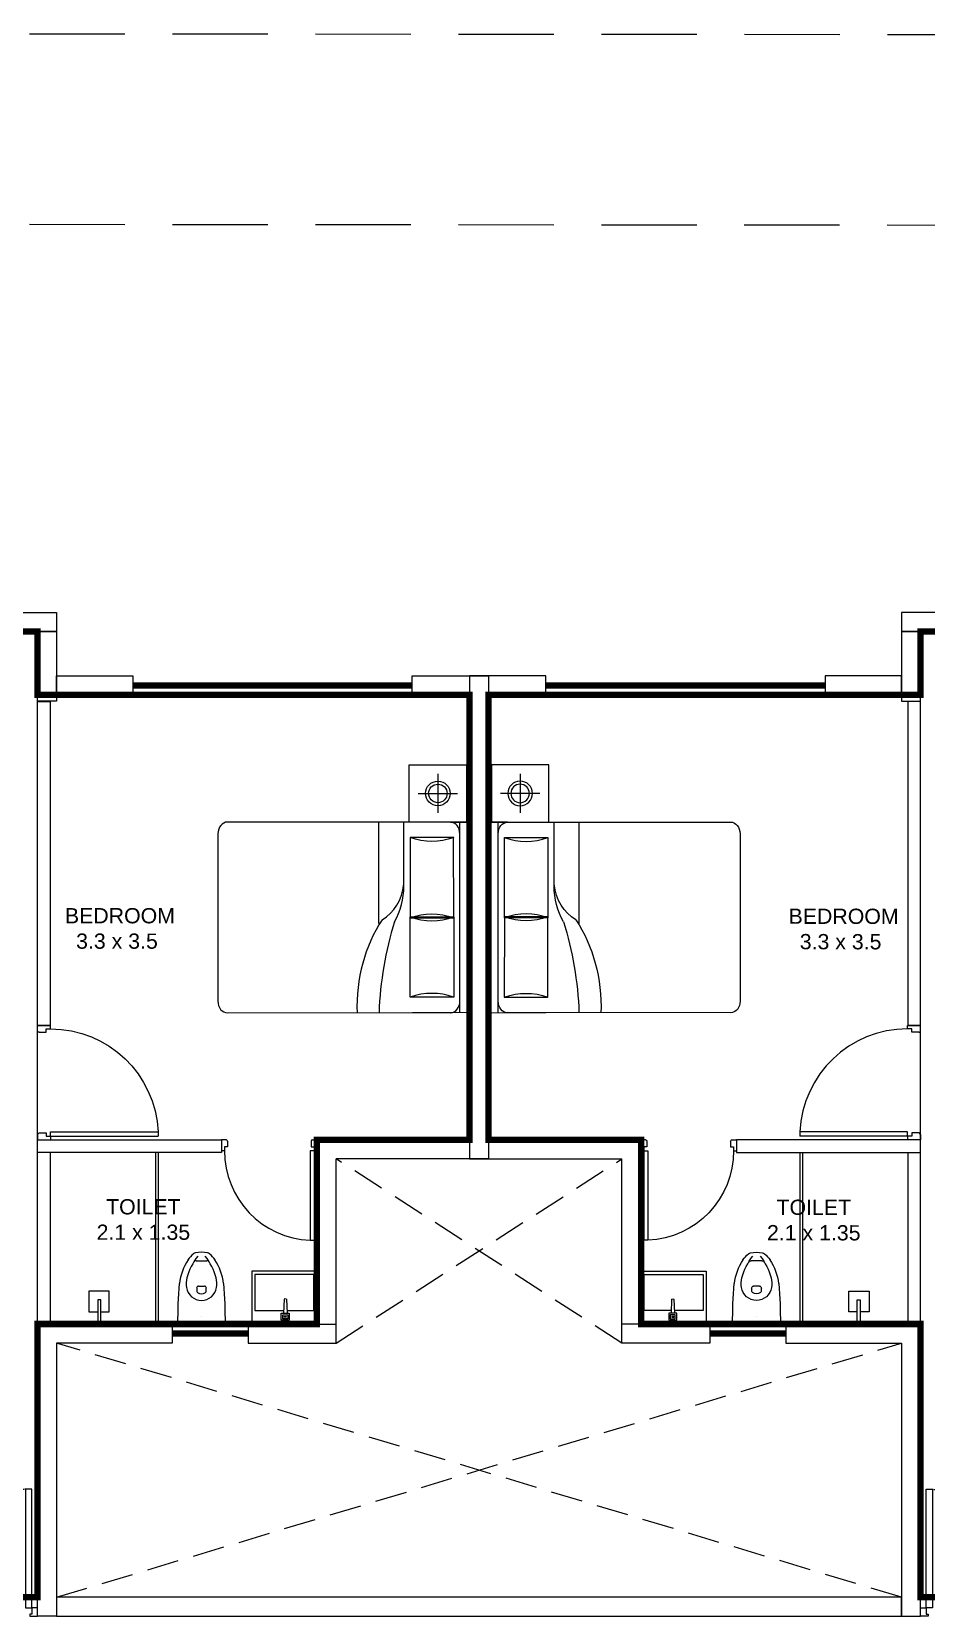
# Model space of a CAD drawing. Header units: inches. Extents: x 27644242 to 29761523, y -859349 to 216979.
# Drawn here: x 29085126 to 29092166, y -475293 to -462823 of the extents above; entities that cross this region are included whole.
import ezdxf

# ---------------------------------------------------------------- set-up
doc = ezdxf.new("R2010")
doc.units = ezdxf.units.IN
doc.header["$MEASUREMENT"] = 0
doc.set_wipeout_variables(frame=1)
for name, pattern in [('01-Xref Col Podium Lvl-1$0$HIDDEN', [0.375, 0.25, -0.125]), ('DASHED', [0.75, 0.5, -0.25]), ('DASHED2', [0.375, 0.25, -0.125]), ('HIDDEN', [0.375, 0.25, -0.125])]:
    doc.linetypes.add(name, pattern=pattern)
doc.layers.get('Defpoints').update_dxf_attribs({"color": 8})
for name, color, linetype, lineweight in [('AHC-A-DUCT', 14, 'HIDDEN', 5), ('DOOR', 4, 'Continuous', 0), ('DOORS', 1, 'Continuous', 9), ('FURN', 250, 'Continuous', 0), ('RVA Site Boundary', 17, 'Continuous', 15), ('WALL', 7, 'Continuous', 20), ('WINDOW', 162, 'Continuous', 13)]:
    doc.layers.add(name, color=color, linetype=linetype, lineweight=lineweight)
doc.layers.add('text', color=7, linetype='Continuous')
doc.styles.add('AMITS', font='arial.ttf')

# ---------------------------------------------------------------- blocks, each defined once
blk = doc.blocks.new('A$C3D5F2F58')
at = {"color": 0, "linetype": 'ByBlock'}
blk.add_wipeout([(188, 0), (-188, 0), (-185, -125), (-183, -194), (-179, -263), (-176, -302), (-170, -349), (-151, -415), (-144, -433), (-131, -459), (-112, -495), (-106, -504), (-86, -530), (-72, -545), (-64, -553), (-56, -558), (-41, -562), (-23, -564), (3, -565), (30, -563), (47, -561), (56, -558), (74, -543), (101, -511), (135, -451), (158, -392), (171, -340), (179, -260), (185, -136), (187, -46)], dxfattribs=at)
for p, q in [((-188, 0), (188, 0)), ((0, -63), (0, -63)), ((-38, -282), (-36, -255)), ((-24, -298), (24, -298)), ((36, -255), (38, -282)), ((-43, -497), (43, -497))]:
    blk.add_line(p, q, dxfattribs=at)
at = {"color": 0, "linetype": 'ByBlock', "extrusion": (0, 0, -1)}
for centre, major_axis, ratio, start_param, end_param in [((3903, 5), (4088, 164), 0.940247, 3.100232, 3.182953), ((-3903, 5), (-4088, 164), 0.940247, 3.100232, 3.182953), ((0, -305), (84.4, 84.4), 1, 4.07333, 6.922251), ((-27, -256), (6.03, 6.03), 1, 4.01894, 4.852375), ((0, -292), (-38.2, 38.2), 1, 0.139988, 1.430816), ((27, -256), (6.03, 6.03), 1, -0.139979, 0.693472), ((276, -258), (321, 321), 1, 3.353441, 3.79389), ((87, -319), (147, 147), 1, 3.705861, 4.079165), ((326, -246), (-323, 323), 1, 4.816657, 5.23508), ((-24, -284), (10, 10), 1, 2.356198, 4.018929), ((24, -284), (-10, 10), 1, 2.264265, 3.926995), ((-326, -246), (-323, 323), 1, 2.618909, 3.037332), ((-276, -258), (-321, 321), 1, 2.489302, 2.929752), ((-87, -319), (-147, 147), 1, 2.204028, 2.577331), ((-43, -474), (16.1, 16.1), 1, 2.356198, 3.387836), ((43, -474), (16.1, 16.1), 1, 1.324559, 2.356198), ((119, -350), (193, 193), 1, 3.092098, 3.328462), ((-41, -527), (24.1, 24.1), 1, 2.528301, 3.092099), ((0, -292), (-193, 193), 1, 3.75489, 4.099099), ((41, -527), (24.1, 24.1), 1, 1.620298, 2.184095), ((-119, -350), (193, 193), 1, 1.383935, 1.620298)]:
    blk.add_ellipse(centre, major_axis=major_axis, ratio=ratio, start_param=start_param, end_param=end_param, dxfattribs=at)
blk = doc.blocks.new('A$C3E645E75')
at = {"extrusion": (0, 0, -1), "zscale": -0.9999999999999998, "rotation": 179.9999999999989}
blk.add_blockref('A$C3D5F2F58', (0, 0), dxfattribs=at)
blk = doc.blocks.new('A$C3C731254-flat-1')
at = {"layer": 'FURN'}
for p, q in [((-77430, -2820), (-77431, -2802)), ((-77430, -2802), (-77318, -2797)), ((-77430, -2820), (-77318, -2825))]:
    blk.add_line(p, q, dxfattribs=at)
for points in [[(-77233, -3061), (-77648, -3061), (-77648, -2547), (-77233, -2547)], [(-77263, -2843), (-77263, -2778), (-77318, -2778), (-77318, -2843)], [(-77275, -2831), (-77275, -2791), (-77306, -2791), (-77306, -2831)], [(-77287, -2819), (-77287, -2803), (-77293, -2803), (-77293, -2819)]]:
    blk.add_lwpolyline(points, close=True, dxfattribs=at)
blk.add_lwpolyline([(-77339, -2824), (-77339, -3036), (-77623, -3036), (-77623, -2572), (-77339, -2572), (-77339, -2798)], dxfattribs=at)
blk = doc.blocks.new('A$C3A956F37-flat-1')
at = {"layer": 'FURN'}
blk.add_line((-168, 90), (0, 90), dxfattribs=at)
for points in [[(-97, 67), (-97, 0), (-259, 0), (-259, 161), (-97, 161), (-97, 90)], [(0, 67), (-191, 67), (-191, 90), (-168, 90)]]:
    blk.add_lwpolyline(points, dxfattribs=at)
blk = doc.blocks.new('A$C6E20521E-flat-1-flatten-1')
at = {"layer": 'DOORS', "color": 251}
for p, q in [((-63, 103), (-63, 949)), ((-63, 949), (-27, 949)), ((-27, 103), (-27, 949)), ((-900, 0), (-900, 103)), ((-873, 103), (-900, 103)), ((0, 0), (-900, 0)), ((-873, 67), (-873, 103)), ((-846, 67), (-873, 67)), ((-846, 13), (-846, 67)), ((-27, 103), (-63, 103)), ((-54, 13), (-54, 67)), ((-54, 67), (-27, 67)), ((-27, 103), (0, 103)), ((-27, 67), (-27, 103)), ((0, 0), (0, 103)), ((-859, 0), (-900, 0)), ((-40, 0), (0, 0))]:
    blk.add_line(p, q, dxfattribs=at)
at = {"layer": 'DOORS', "color": 251, "extrusion": (0, 0, -1)}
for centre, major_axis, start_param, end_param in [((-27, 103), (-729, -429), 0.531535, 2.059765), ((-859, 13), (-11.7, -6.7), 3.665191, 5.235988), ((-40, 13), (-11.7, -6.7), 5.235988, 6.806784)]:
    blk.add_ellipse(centre, major_axis=major_axis, ratio=1, start_param=start_param, end_param=end_param, dxfattribs=at)
blk = doc.blocks.new('DOOR_750')
at = {"layer": 'DOOR'}
for points in [[(-70, 50), (-32.5, 50), (-32.5, 750), (-70, 750)], [(-750, 50), (-717.5, 50), (-717.5, 12.5), (-705, 12.5), (-705, 0), (-750, 0)], [(0, 50), (-32.5, 50), (-32.5, 12.5), (-45, 12.5), (-45, 0), (0, 0)]]:
    blk.add_lwpolyline(points, close=True, dxfattribs=at)
at = {"layer": 'DOOR', "linetype": 'DASHED', "ltscale": 10}
blk.add_arc((-2.4, 38), 715.2, 95.4221, 179.04025, dxfattribs=at)
blk = doc.blocks.new('A$C700F438C')
at = {"layer": 'FURN', "color": 8, "extrusion": (-6.65399e-08, 5.27913e-08, 1)}
for p, q in [((0.073, 1.5, 0), (1.83, 1.5, 0)), ((1.98, 1.5, 0), (1.53, 1.5, 0)), ((1.98, 1.5, 0), (1.53, 1.5, 0)), ((1.98, 1.5, 0), (1.53, 1.5, 0)), ((1.904, 1.5, 0), (1.904, 0, 0)), ((0, 0.091, 0), (0, 1.409, 0)), ((1.855, 1.378, 0), (1.512, 1.378, 0)), ((1.512, 1.378, 0), (1.512, 0.747, 0)), ((1.855, 0.747, 0), (1.855, 1.378, 0)), ((1.267, 0.799, 0), (1.267, 0, 0)), ((1.512, 0.122, 0), (1.512, 0.754, 0)), ((1.512, 0.754, 0), (1.855, 0.754, 0)), ((1.855, 0.754, 0), (1.855, 0.122, 0)), ((1.512, 0.747, 0), (1.855, 0.747, 0)), ((1.463, 0.503, 0), (1.463, 0, 0)), ((1.83, 0, 0), (0.074, 0, 0)), ((1.855, 0.122, 0), (1.512, 0.122, 0)), ((1.904, 0, 0), (1.98, 0, 0))]:
    blk.add_line(p, q, dxfattribs=at)
at = {"layer": 'FURN', "linetype": 'Continuous', "lineweight": 0, "extrusion": (-6.65399e-08, 5.27913e-08, 1)}
blk.add_line((1.83, 0, 0), (1.917, 0, 0), dxfattribs=at)
at = {"layer": 'FURN', "color": 8, "extrusion": (6.65399e-08, -5.27913e-08, -1)}
for centre, major_axis, ratio, start_param, end_param in [((0.073, 1.409, 0), (0, -0.0914, 0), 0.803207, 1.570796, 3.141593), ((1.959, 1.454, 0), (0, -1.077, 0), 0.803207, 0.880587, 1.613256), ((3.067, 1.603, 0), (0, -2.243, 0), 0.803207, 1.197175, 1.525138), ((1.83, 1.409, 0), (0, -0.0914, 0), 0.803207, 3.141593, 4.712389), ((1.683, 2.11, 0), (0, -0.762, 0), 0.803207, -0.283794, 0.283794), ((0.669, 0.085, 0), (-0.705, -0.615, 0), 0.604617, 2.952061, 3.536756), ((-0.032, 0.19, 0), (-1.467, -0.494, 0), 0.581007, 3.019706, 3.343381), ((1.684, 0.015, 0), (0, -0.762, 0), 0.803207, 2.857799, 3.425387), ((0.074, 0.091, 0), (0, -0.0914, 0), 0.803207, 0, 1.570796), ((1.83, 0.092, 0), (0, -0.0914, 0), 0.803207, -1.570796, 0)]:
    blk.add_ellipse(centre, major_axis=major_axis, ratio=ratio, start_param=start_param, end_param=end_param, dxfattribs=at)
at = {"layer": 'FURN', "color": 8, "extrusion": (-6.65399e-08, 5.27913e-08, 1)}
for centre, start_param, end_param in [((1.683, 1.485, 0), -0.283794, 0.283794), ((1.684, -0.61, 0), 2.857799, 3.425387)]:
    blk.add_ellipse(centre, major_axis=(0, -0.762, 0), ratio=0.803207, start_param=start_param, end_param=end_param, dxfattribs=at)
blk = doc.blocks.new('BEDROOM')
at = {"layer": 'FURN', "linetype": 'Continuous', "extrusion": (-5.00305e-08, -8.66553e-08, 1)}
for p, q in [((1066, 501, 0), (1066, 193, 0)), ((912, 347, 0), (1220, 347, 0))]:
    blk.add_line(p, q, dxfattribs=at)
at = {"layer": 'FURN', "ltscale": 500}
blk.add_line((1315, 122, 0), (1315, -1378, 0), dxfattribs=at)
at = {"layer": 'FURN', "ltscale": 0.05, "extrusion": (-5.00305e-08, -8.66553e-08, 1), "elevation": 0}
blk.add_lwpolyline([(1291, 122), (841, 122), (841, 572), (1291, 572)], close=True, dxfattribs=at)
at = {"layer": 'FURN', "linetype": 'Continuous', "extrusion": (-5.00305e-08, -8.66553e-08, 1)}
for radius in [97, 72.8]:
    blk.add_circle((1066, 347, 0), radius, dxfattribs=at)
at = {"layer": 'FURN', "extrusion": (-3.01072e-07, 1.30707e-07, 1), "xscale": -1000.000000000015, "yscale": 1000.000000000015, "zscale": 1000.000000000007, "rotation": 180.0236273616612}
blk.add_blockref('A$C700F438C', (-665, 121, 0), dxfattribs=at)
blk = doc.blocks.new('A$C65A37FE3-flat-1-flatten-1')
at = {"layer": 'DOOR', "color": 252, "true_color": 0x939598}
for p, q in [((34, 0), (0, 0)), ((0, 0), (0, -86)), ((23, -86), (0, -86)), ((45, -56), (23, -56)), ((23, -56), (23, -86)), ((23, -86), (53, -86)), ((23, -86), (23, -791)), ((45, -11), (45, -56)), ((53, -86), (53, -791)), ((705, -11), (705, -56)), ((705, -56), (728, -56)), ((716, 0), (750, 0)), ((728, -56), (728, -86)), ((728, -86), (750, -86)), ((750, 0), (750, -86)), ((53, -791), (23, -791))]:
    blk.add_line(p, q, dxfattribs=at)
at = {"layer": 'DOOR', "color": 252, "extrusion": (0, 0, -1)}
for centre, major_axis, start_param, end_param in [((34, -11), (-9.71, -5.68), 2.09983, 3.670626), ((23, -86), (-611, -353), 3.665191, 5.193422), ((716, -11), (-9.71, -5.68), 0.529033, 2.09983)]:
    blk.add_ellipse(centre, major_axis=major_axis, ratio=1, start_param=start_param, end_param=end_param, dxfattribs=at)

msp = doc.modelspace()

# ---------------------------------------------------------------- linework, layer by layer
at = {"layer": 'AHC-A-DUCT', "linetype": 'DASHED2', "ltscale": 1000}
for p, q in [((29089771.3, -473142.7), (29087520.8, -471692.5)), ((29087520.8, -473142.7), (29089771.3, -471692.5)), ((29085321.1, -475142.7), (29091971, -473142.7)), ((29091971, -475142.7), (29085321.1, -473142.7))]:
    msp.add_line(p, q, dxfattribs=at)
at = {"layer": 'FURN', "ltscale": 500}
for p, q in [((29086100.7, -471642.7), (29086100.7, -472992.8)), ((29086120.7, -471642.7), (29086120.7, -472992.8)), ((29091171.4, -471642.7), (29091171.4, -472992.8)), ((29091191.4, -471642.7), (29091191.4, -472992.8))]:
    msp.add_line(p, q, dxfattribs=at)
at = {"layer": 'RVA Site Boundary', "color": 252, "linetype": '01-Xref Col Podium Lvl-1$0$HIDDEN', "ltscale": 3000}
for points in [[(29057295.9, -462823.5), (29071609.8, -462828.8), (29095861, -462847.7), (29115999.3, -462931.9), (29117605.6, -469280.1), (29117682.2, -469606.7)], [(29057297.8, -464323.5), (29071608.9, -464328.8), (29095857.3, -464347.7), (29114830.3, -464427), (29116148.2, -469635.5), (29116221.9, -469949.5)]]:
    msp.add_lwpolyline(points, dxfattribs=at)
at = {"layer": 'WALL', "ltscale": 500}
for p, q in [((29088121.1, -467892.8, 0), (29088721.1, -467892.8, 0)), ((29088121.1, -468042.8, 0), (29088121.1, -467892.8, 0)), ((29089170.9, -467892.8, 0), (29088571, -467892.8, 0)), ((29088571, -467892.8), (29088571, -471692.5)), ((29088721.1, -467892.8), (29088721.1, -471692.5)), ((29089171, -468042.8, 0), (29089170.9, -467892.8, 0)), ((29088121.1, -468042.8, 0), (29088571.1, -468042.8, 0)), ((29088571.1, -468042.8), (29088571.1, -471542.7)), ((29089171, -468042.8, 0), (29088721, -468042.8, 0)), ((29088721, -468042.8), (29088721, -471542.7)), ((29088571.1, -471542.7), (29087370.8, -471542.7)), ((29087370.8, -472992.7), (29087370.8, -471542.7)), ((29088721, -471542.7), (29089921.3, -471542.7)), ((29089921.3, -472992.7), (29089921.3, -471542.7)), ((29087520.8, -473142.7), (29087520.8, -471692.5)), ((29088721.1, -471692.5), (29087520.8, -471692.5)), ((29088571, -471692.5), (29089771.3, -471692.5)), ((29089771.3, -473142.7), (29089771.3, -471692.5)), ((29086830.6, -472992.7), (29086830.6, -473142.7)), ((29086830.6, -472992.7), (29087520.8, -472992.7)), ((29090461.4, -472992.7), (29089771.3, -472992.7)), ((29090461.4, -472992.7), (29090461.4, -473142.7)), ((29086230.6, -473142.7), (29085321.1, -473142.7)), ((29086830.6, -473142.7), (29087520.8, -473142.7)), ((29090461.4, -473142.7), (29089771.3, -473142.7)), ((29091061.4, -473142.7), (29091971, -473142.7))]:
    msp.add_line(p, q, dxfattribs=at)
at = {"layer": 'WALL', "color": 7, "ltscale": 500}
for points in [[(29085321.1, -467392.7), (29085321, -467542.7), (29084546.1, -467542.7), (29084546.1, -467392.7)], [(29091971, -467392.7), (29091971.1, -467542.7), (29092746, -467542.7), (29092746, -467392.7)], [(29085171.1, -467542.7), (29085321.1, -467542.7), (29085321.4, -468092.8), (29085171.4, -468092.8)], [(29092121, -467542.7), (29091971, -467542.7), (29091970.7, -468092.8), (29092120.7, -468092.8)], [(29085921.1, -467893), (29085921.1, -468043), (29085321.3, -468042.7), (29085321.3, -467892.7)], [(29091370.9, -467893), (29091371, -468043), (29091970.8, -468042.7), (29091970.8, -467892.7)]]:
    msp.add_lwpolyline(points, close=True, dxfattribs=at)
for points in [[(29085171.1, -470642.7), (29085171.1, -468092.9), (29085271.1, -468092.9), (29085271.1, -470642.7), (29085170.6, -470642.7)], [(29092121, -470642.7), (29092121, -468092.9), (29092021, -468092.9), (29092021, -470642.7), (29092121.4, -470642.7)], [(29085321.1, -473142.7), (29085321.1, -475292.7), (29085171.1, -475292.7), (29085171.1, -471542.7)], [(29091971, -473142.7), (29091971, -475292.7), (29092121, -475292.7), (29092121, -471542.7)], [(29085271.1, -471642.7), (29085271.1, -472992.7)], [(29092021, -471642.7), (29092021, -472992.7)]]:
    msp.add_lwpolyline(points, dxfattribs=at)
at = {"layer": 'WALL', "ltscale": 500}
for points in [[(29085171.1, -471542.7), (29086620.5, -471542.7), (29086620.5, -471642.7), (29085171.1, -471642.7)], [(29092121, -471542.7), (29090671.6, -471542.7), (29090671.6, -471642.7), (29092121, -471642.7)]]:
    msp.add_lwpolyline(points, dxfattribs=at)
msp.add_lwpolyline([(29085321.1, -475292.7), (29091971, -475292.8), (29091971, -475142.8), (29085321.1, -475142.7)], close=True, dxfattribs=at)
at = {"layer": 'WINDOW', "ltscale": 500, "const_width": 50, "elevation": 0}
for points in [[(29085921.1, -467968), (29088121.1, -467968.6)], [(29091371, -467968), (29089171, -467968.6)]]:
    msp.add_lwpolyline(points, dxfattribs=at)

# ---------------------------------------------------------------- block references
at = {"xscale": -1, "rotation": 90.00000000000875}
for name, p in [('A$C3C731254-flat-1', (29084310.2, -550226)), ('A$C3A956F37-flat-1', (29085736.8, -472992.8))]:
    msp.add_blockref(name, p, dxfattribs=at)
at = {"rotation": 269.9999999999912}
for name, p in [('A$C3C731254-flat-1', (29092981.9, -550226)), ('A$C3A956F37-flat-1', (29091555.3, -472992.8))]:
    msp.add_blockref(name, p, dxfattribs=at)
at = {"layer": 'DOOR', "yscale": 1.333333977559269, "zscale": 1.333333977559269}
for p, xscale in [((29085171.1, -475292.7), 1.333333977559269), ((29092121, -475292.7), -1.333333977559269)]:
    msp.add_blockref('DOOR_750', p, dxfattribs=dict(at, xscale=xscale))
at = {"layer": 'FURN', "ltscale": 500}
msp.add_blockref('BEDROOM', (29087256.4, -469164.5, 0), dxfattribs=at)
at = {"layer": 'FURN', "ltscale": 500, "xscale": -1}
msp.add_blockref('BEDROOM', (29090035.7, -469164.5, 0), dxfattribs=at)
at = {"layer": 'FURN', "rotation": 359.9997802697438}
msp.add_blockref('A$C3E645E75', (29086462.4, -472992.7), dxfattribs=at)
at = {"layer": 'FURN', "extrusion": (0, 0, -1), "zscale": -1, "rotation": 359.9997802697439}
msp.add_blockref('A$C3E645E75', (-29090829.7, -472992.7), dxfattribs=at)
at = {"layer": 'WALL', "ltscale": 500, "rotation": 270.0000000000007}
msp.add_blockref('A$C6E20521E-flat-1-flatten-1', (29085172.4, -471542.7), dxfattribs=at)
at = {"layer": 'WALL', "ltscale": 500, "xscale": -1, "rotation": 89.9999999999992}
msp.add_blockref('A$C6E20521E-flat-1-flatten-1', (29092119.7, -471542.7), dxfattribs=at)
at = {"layer": 'WALL', "ltscale": 500, "xscale": -1}
msp.add_blockref('A$C65A37FE3-flat-1-flatten-1', (29087370.8, -471542.7), dxfattribs=at)
at = {"layer": 'WALL', "ltscale": 500}
msp.add_blockref('A$C65A37FE3-flat-1-flatten-1', (29089921.3, -471542.7), dxfattribs=at)

# ---------------------------------------------------------------- texts
at = {"layer": 'text', "ltscale": 100, "char_height": 120, "width": 1715.235, "attachment_point": 9, "style": 'AMITS'}
for s, insert in [('\\pxqc; BEDROOM\\P3.3 x 3.5', (29086654.9, -470041.5)), ('\\pxqc;TOILET\\P2.1 x 1.35', (29086862.6, -472332))]:
    msp.add_mtext(s, dxfattribs=dict(at, insert=insert))
at = {"layer": 'text', "ltscale": 100, "char_height": 120, "width": 1715.235, "attachment_point": 7, "rotation": 359.91037, "style": 'AMITS'}
for s, insert in [('\\pxqc; BEDROOM\\P3.3 x 3.5', (29090633.8, -470044.6)), ('\\pxqc;TOILET\\P2.1 x 1.35', (29090422.6, -472334.8))]:
    msp.add_mtext(s, dxfattribs=dict(at, insert=insert))

# ---------------------------------------------------------------- next in the draw order: linework, layer by layer
at = {"layer": 'Defpoints', "ltscale": 500}
for points in [[(29081170.9, -475142.7, 50, 50, 0), (29081170.9, -472892.7, 50, 50, 0), (29081020.9, -472892.7, 50, 50, 0), (29081020.9, -472992.7, 50, 50, 0), (29079371.1, -472992.7, 50, 50, 0), (29079371.1, -471542.7, 50, 50, 0), (29076821.3, -471542.7, 50, 50, 0), (29076821.3, -472992.7, 50, 50, 0), (29074470.9, -472992.7, 50, 50, 0), (29074471.3, -468042.9, 50, 50, 0), (29078171.1, -468042.9, 50, 50, 0), (29078171.1, -467542.4, 50, 50, 0), (29081121.1, -467542.7, 50, 50, 0), (29081121.1, -467542.8, 50, 50, 0), (29085171.2, -467542.6, 50, 50, 0), (29085171.2, -468042.8, 50, 50, 0), (29088571.3, -468042.7, 50, 50, 0), (29088571.3, -471542.6, 50, 50, 0), (29087370.8, -471542.7, 50, 50, 0), (29087370.8, -472992.7, 50, 50, 0), (29085171.1, -472992.7, 50, 50, 0), (29085171.1, -475142.7, 50, 50, 0), (29081170.9, -475142.7, 50, 50, 0)], [(29096121.2, -475142.7, 50, 50, 0), (29096121.2, -472892.7, 50, 50, 0), (29096271.2, -472892.7, 50, 50, 0), (29096271.2, -472992.7, 50, 50, 0), (29097921, -472992.7, 50, 50, 0), (29097921, -471542.7, 50, 50, 0), (29100470.8, -471542.7, 50, 50, 0), (29100470.8, -472992.7, 50, 50, 0), (29102821.2, -472992.7, 50, 50, 0), (29102820.8, -468042.9, 50, 50, 0), (29099121, -468042.9, 50, 50, 0), (29099121, -467542.4, 50, 50, 0), (29096171, -467542.7, 50, 50, 0), (29096171, -467542.8, 50, 50, 0), (29092120.9, -467542.6, 50, 50, 0), (29092120.9, -468042.8, 50, 50, 0), (29088720.8, -468042.7, 50, 50, 0), (29088720.8, -471542.6, 50, 50, 0), (29089921.3, -471542.7, 50, 50, 0), (29089921.3, -472992.7, 50, 50, 0), (29092121, -472992.7, 50, 50, 0), (29092121, -475142.7, 50, 50, 0), (29096121.2, -475142.7, 50, 50, 0)]]:
    msp.add_lwpolyline(points, format="xyseb", dxfattribs=at)
at = {"layer": 'WALL', "ltscale": 500}
for p, q in [((29086230.6, -472992.7), (29085171.1, -472992.7)), ((29086230.6, -472992.7), (29086230.6, -473142.7)), ((29091061.4, -472992.7), (29092121, -472992.7)), ((29091061.4, -472992.7), (29091061.4, -473142.7))]:
    msp.add_line(p, q, dxfattribs=at)
at = {"layer": 'WINDOW', "ltscale": 500, "const_width": 50}
for points in [[(29086230.6, -473067.7), (29086830.6, -473067.7)], [(29091061.4, -473067.7), (29090461.4, -473067.7)]]:
    msp.add_lwpolyline(points, dxfattribs=at)

doc.saveas('drawing.dxf')
